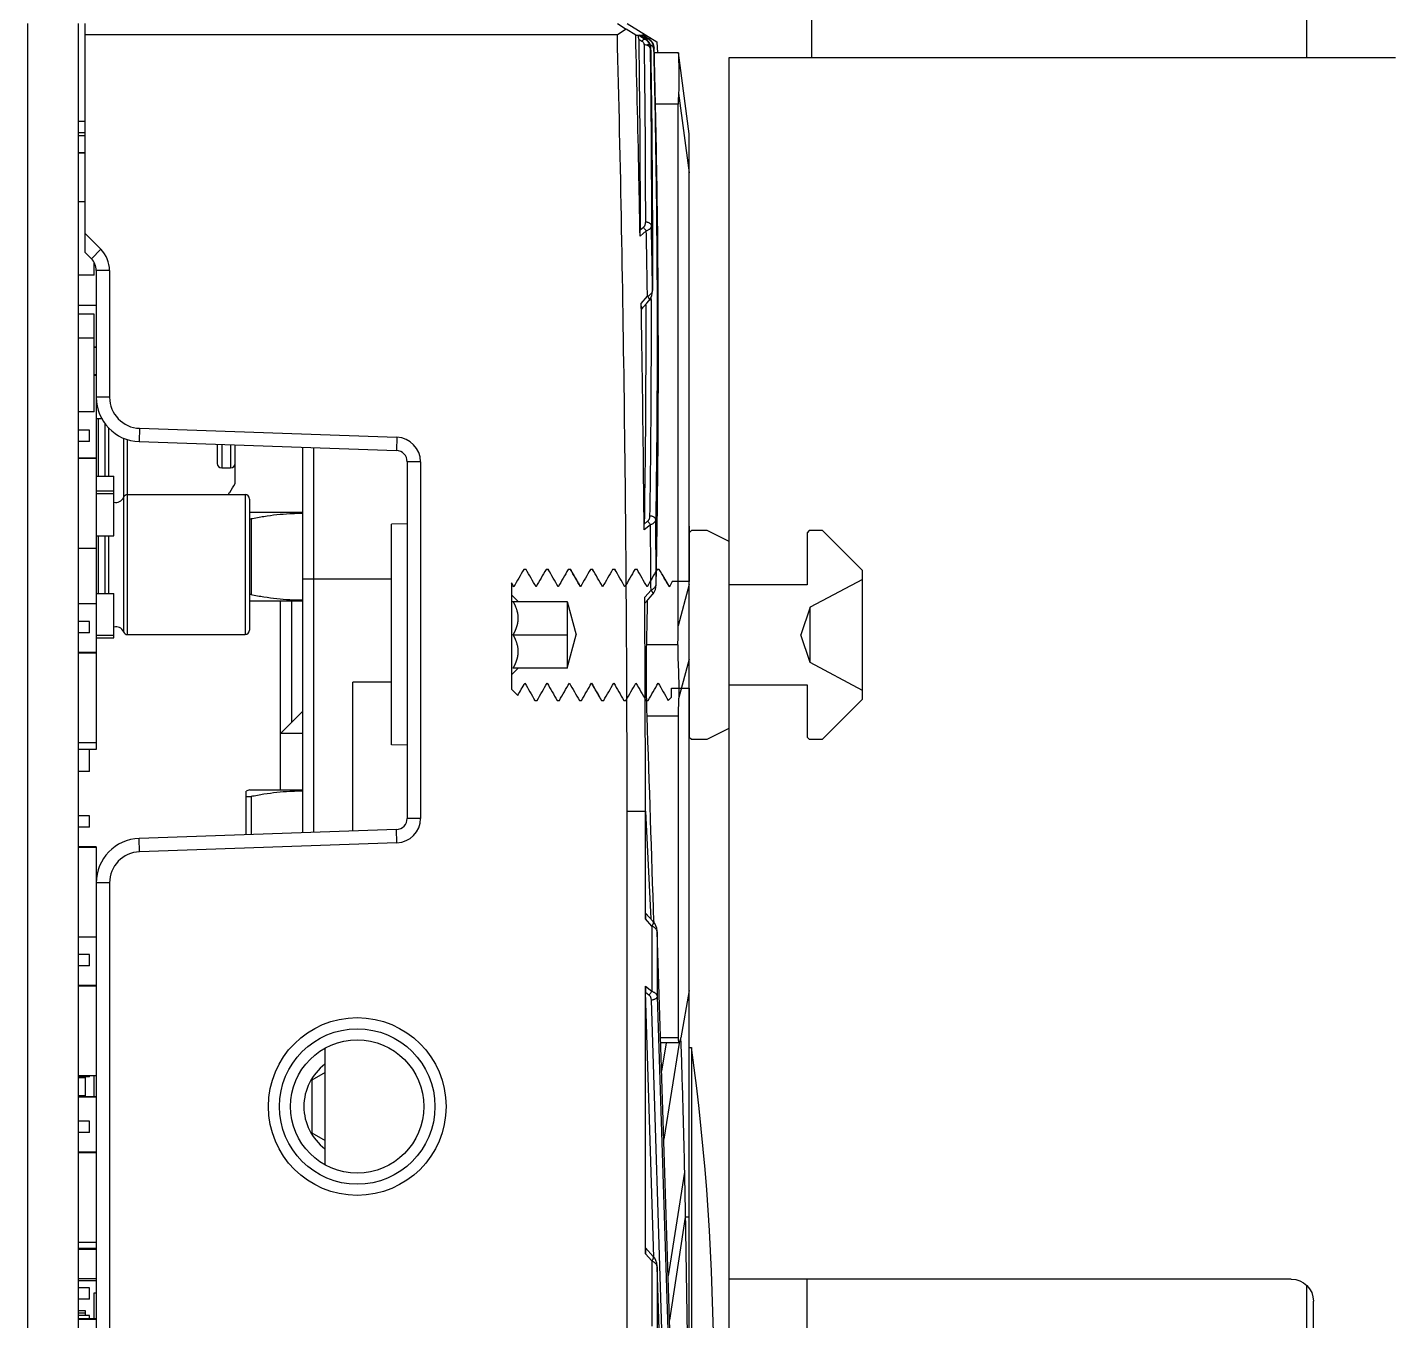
# Model space of a CAD drawing. Header units: millimetres. Extents: x 1409 to 26878, y 589 to 5187.
# Drawn here: x 18727.3 to 18788.9, y 2866.7 to 2924.9 of the extents above; entities that cross this region are included whole.
import ezdxf

# ---------------------------------------------------------------- set-up
doc = ezdxf.new("R2010")
doc.units = ezdxf.units.MM
doc.layers.add('02___PRT_ALL_AXES', color=7, linetype='Continuous')
doc.layers.add('1轮廓线', color=7, linetype='Continuous', lineweight=25)

# ---------------------------------------------------------------- blocks, each defined once
blk = doc.blocks.new('rdgx')
at = {"color": 114, "linetype": 'Continuous', "lineweight": -3, "true_color": 0x139b48}
for p, q in [((18124.099, 8857.748), (18124.099, 8867.748)), ((18150.099, 8857.748), (18120.099, 8857.748)), ((18150.099, 8185.248), (18150.099, 8857.748)), ((18124.799, 8802.748), (18150.099, 8802.748)), ((18146.599, 8762.748), (18146.599, 8802.748)), ((18124.099, 8763.034), (18124.099, 8802.462)), ((18123.799, 8763.748), (18123.799, 8801.748))]:
    blk.add_line(p, q, dxfattribs=at)
blk.add_arc((18124.799, 8801.748), 1, 90, 180, dxfattribs=at)
at = {"layer": '02___PRT_ALL_AXES', "color": 114, "linetype": 'Continuous', "lineweight": -3, "true_color": 0x139b48}
blk.add_line((18146.399, 8868.747), (18146.399, 8857.748), dxfattribs=at)
blk = doc.blocks.new('*U77')
blk.add_blockref('rdgx', (-18135.099, -8526.998))
blk = doc.blocks.new('*U78')
at = {"color": 0, "linetype": 'ByBlock', "lineweight": -2, "transparency": 16777216}
blk.add_blockref('*U77', (0, 0), dxfattribs=at)
blk = doc.blocks.new('tghb')
at = {"layer": '1轮廓线', "linetype": 'Continuous', "lineweight": 25}
for p, q in [((15734.972, 4007.733), (15734.972, 4005.233)), ((15727.172, 4005.733), (15728.972, 4007.533)), ((15728.972, 4007.533), (15729.572, 4007.533)), ((15729.572, 4007.533), (15729.672, 4007.433)), ((15729.672, 4007.433), (15729.672, 4005.083)), ((15733.172, 4007.033), (15734.172, 4007.533)), ((15734.172, 4007.533), (15734.872, 4007.533)), ((15734.872, 4007.533), (15734.972, 4007.433)), ((15733.172, 4005.083), (15733.172, 4007.033)), ((15727.172, 4005.333), (15727.172, 4005.733)), ((15727.172, 4003.723), (15727.172, 4005.333)), ((15734.972, 4005.233), (15735.74, 4005.233)), ((15735.74, 4005.233), (15735.74, 4005.233)), ((15736.322, 4005.783), (15736.322, 4005.783)), ((15736.322, 4005.783), (15736.422, 4005.783)), ((15736.422, 4005.783), (15736.422, 4005.783)), ((15737.322, 4005.783), (15737.323, 4005.784)), ((15737.322, 4005.783), (15737.422, 4005.783)), ((15737.422, 4005.782), (15737.422, 4005.783)), ((15738.322, 4005.783), (15738.322, 4005.782)), ((15738.322, 4005.783), (15738.422, 4005.783)), ((15738.422, 4005.783), (15738.422, 4005.783)), ((15739.322, 4005.783), (15739.322, 4005.783)), ((15739.322, 4005.783), (15739.422, 4005.783)), ((15739.422, 4005.783), (15739.422, 4005.783)), ((15740.322, 4005.783), (15740.322, 4005.783)), ((15740.322, 4005.783), (15740.422, 4005.783)), ((15740.422, 4005.783), (15740.422, 4005.783)), ((15741.322, 4005.783), (15741.322, 4005.783)), ((15741.322, 4005.783), (15741.422, 4005.783)), ((15741.422, 4005.783), (15741.422, 4005.783)), ((15742.322, 4005.783), (15742.322, 4005.783)), ((15742.322, 4005.783), (15742.422, 4005.783)), ((15742.422, 4005.783), (15742.422, 4005.783)), ((15729.672, 4005.083), (15733.172, 4005.083)), ((15735.872, 4005.003), (15735.872, 4005.003)), ((15736.872, 4005.003), (15736.872, 4005.003)), ((15737.872, 4005.003), (15737.872, 4005.003)), ((15738.872, 4005.003), (15738.872, 4005.003)), ((15739.872, 4005.003), (15739.872, 4005.003)), ((15740.872, 4005.003), (15740.872, 4005.003)), ((15741.872, 4005.003), (15741.872, 4005.003)), ((15742.972, 4004.633), (15742.672, 4004.333)), ((15742.872, 4005.003), (15742.872, 4005.003)), ((15742.972, 4005.177), (15742.972, 4005.177)), ((15742.972, 4005.177), (15742.972, 4004.633)), ((15742.972, 4004.633), (15742.972, 4001.033)), ((15729.531, 4001.587), (15729.531, 4004.079)), ((15742.672, 4004.333), (15740.472, 4004.333)), ((15740.472, 4004.333), (15740.472, 4001.333)), ((15727.172, 4002.233), (15727.172, 4003.433)), ((15742.904, 4002.833), (15740.472, 4002.833)), ((15727.172, 4000.333), (15727.172, 4001.943)), ((15740.472, 4001.333), (15742.672, 4001.333)), ((15742.672, 4001.333), (15742.972, 4001.033)), ((15742.972, 4001.033), (15742.972, 4000.383)), ((15727.172, 3999.933), (15727.172, 4000.333)), ((15729.672, 4000.583), (15729.672, 3998.233)), ((15733.172, 4000.583), (15729.672, 4000.583)), ((15733.172, 3998.633), (15733.172, 4000.583)), ((15735.772, 4000.433), (15734.972, 4000.433)), ((15734.972, 4000.433), (15734.972, 3998.233)), ((15735.772, 4000.033), (15735.772, 4000.433)), ((15736.372, 4000.662), (15736.372, 4000.662)), ((15737.372, 4000.663), (15737.372, 4000.663)), ((15738.372, 4000.662), (15738.372, 4000.662)), ((15739.372, 4000.663), (15739.372, 4000.663)), ((15740.372, 4000.662), (15740.372, 4000.662)), ((15741.372, 4000.662), (15741.372, 4000.662)), ((15742.372, 4000.662), (15742.372, 4000.662)), ((15742.972, 4000.383), (15742.694, 4000.105)), ((15728.972, 3998.133), (15727.172, 3999.933)), ((15735.922, 3999.883), (15735.772, 4000.033)), ((15735.922, 3999.883), (15735.922, 3999.883)), ((15736.823, 3999.883), (15736.822, 3999.883)), ((15736.922, 3999.883), (15736.822, 3999.883)), ((15736.922, 3999.883), (15736.922, 3999.883)), ((15737.822, 3999.883), (15737.822, 3999.883)), ((15737.922, 3999.883), (15737.822, 3999.883)), ((15737.922, 3999.883), (15737.922, 3999.882)), ((15738.823, 3999.882), (15738.822, 3999.883)), ((15738.922, 3999.883), (15738.822, 3999.883)), ((15738.922, 3999.883), (15738.922, 3999.884)), ((15739.822, 3999.884), (15739.822, 3999.883)), ((15739.922, 3999.883), (15739.822, 3999.883)), ((15739.922, 3999.883), (15739.922, 3999.883)), ((15740.822, 3999.883), (15740.822, 3999.883)), ((15740.922, 3999.883), (15740.822, 3999.883)), ((15740.922, 3999.883), (15740.922, 3999.883)), ((15741.822, 3999.883), (15741.822, 3999.883)), ((15741.922, 3999.883), (15741.822, 3999.883)), ((15741.922, 3999.883), (15741.922, 3999.883)), ((15742.694, 4000.105), (15742.694, 4000.105)), ((15734.172, 3998.133), (15733.172, 3998.633)), ((15729.572, 3998.133), (15728.972, 3998.133)), ((15729.672, 3998.233), (15729.572, 3998.133)), ((15734.872, 3998.133), (15734.172, 3998.133)), ((15734.972, 3998.233), (15734.872, 3998.133))]:
    blk.add_line(p, q, dxfattribs=at)
at = {"layer": '1轮廓线'}
for p, q in [((15727.172, 4005.333), (15729.531, 4004.079)), ((15729.531, 4004.079), (15729.944, 4002.833)), ((15740.472, 4004.333), (15740.07, 4002.833)), ((15729.531, 4001.587), (15729.944, 4002.833)), ((15740.472, 4001.333), (15740.07, 4002.833)), ((15727.172, 4000.333), (15729.531, 4001.587))]:
    blk.add_line(p, q, dxfattribs=at)
at = {"layer": '1轮廓线', "linetype": 'Continuous', "lineweight": 25}
for points, degree in [([(15735.74, 4005.233), (15735.784, 4005.156), (15735.828, 4005.08), (15735.872, 4005.003)], 3), ([(15736.199, 4005.569), (15736.034, 4005.288), (15735.87, 4005.008)], 2), ([(15735.872, 4005.003), (15736.022, 4005.263), (15736.172, 4005.523), (15736.322, 4005.783)], 3), ([(15736.422, 4005.783), (15736.572, 4005.523), (15736.722, 4005.263), (15736.872, 4005.003)], 3), ([(15736.872, 4005.003), (15737.022, 4005.263), (15737.173, 4005.523), (15737.323, 4005.784)], 3), ([(15737.296, 4005.742), (15737.305, 4005.769), (15737.313, 4005.783), (15737.322, 4005.783)], 3), ([(15737.422, 4005.782), (15737.572, 4005.522), (15737.722, 4005.263), (15737.872, 4005.003)], 3), ([(15737.872, 4005.003), (15738.022, 4005.263), (15738.172, 4005.522), (15738.322, 4005.782)], 3), ([(15738.295, 4005.74), (15738.304, 4005.769), (15738.313, 4005.783), (15738.322, 4005.783)], 3), ([(15738.422, 4005.783), (15738.572, 4005.523), (15738.722, 4005.263), (15738.872, 4005.003)], 3), ([(15738.872, 4005.003), (15739.022, 4005.263), (15739.172, 4005.523), (15739.322, 4005.783)], 3), ([(15739.295, 4005.741), (15739.304, 4005.769), (15739.313, 4005.783), (15739.322, 4005.783)], 3), ([(15739.422, 4005.783), (15739.572, 4005.523), (15739.722, 4005.263), (15739.872, 4005.003)], 3), ([(15740.297, 4005.741), (15740.083, 4005.374), (15739.869, 4005.009)], 2), ([(15739.872, 4005.003), (15740.022, 4005.263), (15740.172, 4005.523), (15740.322, 4005.783)], 3), ([(15740.294, 4005.736), (15740.303, 4005.767), (15740.313, 4005.783), (15740.322, 4005.783)], 3), ([(15740.422, 4005.783), (15740.572, 4005.523), (15740.722, 4005.263), (15740.872, 4005.003)], 3), ([(15740.872, 4005.003), (15741.022, 4005.263), (15741.172, 4005.523), (15741.322, 4005.783)], 3), ([(15741.296, 4005.742), (15741.305, 4005.769), (15741.313, 4005.783), (15741.322, 4005.783)], 3), ([(15741.422, 4005.783), (15741.572, 4005.523), (15741.722, 4005.263), (15741.872, 4005.003)], 3), ([(15741.872, 4005.003), (15742.022, 4005.263), (15742.172, 4005.523), (15742.322, 4005.783)], 3), ([(15742.422, 4005.783), (15742.572, 4005.523), (15742.722, 4005.263), (15742.872, 4005.003)], 3), ([(15742.872, 4005.003), (15742.906, 4005.061), (15742.939, 4005.119), (15742.972, 4005.177)], 3), ([(15742.672, 4001.333), (15742.672, 4001.333), (15742.786, 4001.333), (15742.904, 4001.333)], 2), ([(15736.372, 4000.662), (15736.222, 4000.403), (15736.072, 4000.143), (15735.922, 3999.883)], 3), ([(15736.823, 3999.883), (15736.672, 4000.143), (15736.522, 4000.402), (15736.372, 4000.662)], 3), ([(15737.372, 4000.663), (15737.222, 4000.403), (15737.072, 4000.143), (15736.922, 3999.883)], 3), ([(15737.822, 3999.883), (15737.672, 4000.143), (15737.522, 4000.403), (15737.372, 4000.663)], 3), ([(15738.372, 4000.662), (15738.222, 4000.402), (15738.072, 4000.142), (15737.922, 3999.882)], 3), ([(15738.823, 3999.882), (15738.673, 4000.142), (15738.522, 4000.402), (15738.372, 4000.662)], 3), ([(15739.372, 4000.663), (15739.222, 4000.403), (15739.072, 4000.143), (15738.922, 3999.884)], 3), ([(15738.944, 3999.914), (15739.16, 4000.285), (15739.377, 4000.655)], 2), ([(15739.822, 3999.884), (15739.672, 4000.143), (15739.522, 4000.403), (15739.372, 4000.663)], 3), ([(15740.372, 4000.662), (15740.222, 4000.402), (15740.072, 4000.143), (15739.922, 3999.883)], 3), ([(15740.822, 3999.883), (15740.672, 4000.143), (15740.522, 4000.403), (15740.372, 4000.662)], 3), ([(15741.372, 4000.662), (15741.222, 4000.402), (15741.072, 4000.143), (15740.922, 3999.883)], 3), ([(15741.822, 3999.883), (15741.672, 4000.143), (15741.522, 4000.402), (15741.372, 4000.662)], 3), ([(15742.372, 4000.662), (15742.222, 4000.402), (15742.072, 4000.143), (15741.922, 3999.883)], 3), ([(15742.694, 4000.105), (15742.587, 4000.291), (15742.48, 4000.476), (15742.372, 4000.662)], 3), ([(15736.922, 3999.883), (15736.931, 3999.883), (15736.94, 3999.898), (15736.949, 3999.926)], 3), ([(15737.949, 3999.924), (15737.94, 3999.897), (15737.931, 3999.883), (15737.922, 3999.883)], 3)]:
    blk.add_open_spline(points, degree=degree, dxfattribs=at)
for points, degree, knots in [([(15742.972, 4004.333), (15742.786, 4004.333), (15742.672, 4004.333), (15742.672, 4004.333)], 2, [0, 0, 0, 0.500069, 1, 1, 1]), ([(15742.904, 4002.833), (15742.785, 4003.039), (15742.728, 4003.224), (15742.672, 4003.406), (15742.672, 4003.758), (15742.785, 4004.127), (15742.904, 4004.333)], 2, [0, 0, 0, 0.25, 0.25, 0.5, 0.75, 1, 1, 1]), ([(15727.172, 4003.433), (15727.172, 4003.433), (15727.172, 4003.458), (15727.172, 4003.479), (15727.172, 4003.552), (15727.172, 4003.603), (15727.172, 4003.658), (15727.172, 4003.723)], 2, [0, 0, 0, 0.25, 0.25, 0.5, 0.75, 0.75, 1, 1, 1]), ([(15742.904, 4001.333), (15742.785, 4001.539), (15742.728, 4001.724), (15742.672, 4001.906), (15742.672, 4002.258), (15742.785, 4002.627), (15742.904, 4002.833)], 2, [0, 0, 0, 0.25, 0.25, 0.5, 0.75, 1, 1, 1]), ([(15727.172, 4001.943), (15727.172, 4002.007), (15727.172, 4002.063), (15727.172, 4002.111), (15727.172, 4002.185), (15727.172, 4002.208), (15727.172, 4002.233), (15727.172, 4002.233)], 2, [0, 0, 0, 0.250039, 0.250039, 0.500079, 0.750118, 0.750118, 1, 1, 1]), ([(15738.947, 3999.919), (15738.946, 3999.916), (15738.945, 3999.914), (15738.937, 3999.893), (15738.93, 3999.883), (15738.922, 3999.883)], 3, [0, 0, 0, 0, 0.097677, 0.097677, 1, 1, 1, 1]), ([(15741.922, 3999.883), (15741.931, 3999.883), (15741.939, 3999.895), (15741.948, 3999.922), (15741.949, 3999.925), (15741.95, 3999.927)], 3, [0, 0, 0, 0, 0.90212, 0.90212, 1, 1, 1, 1])]:
    blk.add_open_spline(points, degree=degree, knots=knots, dxfattribs=at)
blk = doc.blocks.new('*U75')
at = {"xscale": -1}
blk.add_blockref('tghb', (15735.072, -3692.933), dxfattribs=at)
blk = doc.blocks.new('*U76')
at = {"color": 0, "linetype": 'ByBlock', "lineweight": -2, "transparency": 16777216}
blk.add_blockref('*U75', (0, 0), dxfattribs=at)
blk = doc.blocks.new('5555')
at = {"color": 7, "linetype": 'Continuous'}
for p, q in [((2254.952, 3834.509), (2254.952, 3497.009)), ((2257.252, 3497.009), (2257.252, 3834.509)), ((2257.552, 3824.209), (2257.552, 3834.509)), ((2281.514, 3834.009), (2257.552, 3834.009)), ((2281.514, 3834.509), (2281.905, 3834.259)), ((2281.905, 3834.259), (2281.514, 3834.009)), ((2282.341, 3833.989), (2281.905, 3834.259)), ((2281.952, 3834.509), (2283.293, 3833.697)), ((2282.341, 3833.989), (2282.475, 3833.992)), ((2282.475, 3833.992), (2282.756, 3833.816)), ((2282.514, 3833.994), (2282.625, 3833.997)), ((2282.794, 3833.817), (2282.514, 3833.994)), ((2282.625, 3833.997), (2282.766, 3833.909)), ((2282.652, 3833.999), (2282.777, 3834.01)), ((2282.755, 3833.935), (2282.652, 3833.999)), ((2282.777, 3834.01), (2282.782, 3833.918)), ((2282.474, 3833.816), (2282.623, 3833.722)), ((2282.848, 3833.876), (2282.755, 3833.935)), ((2282.837, 3833.883), (2282.755, 3833.935)), ((2282.794, 3833.817), (2282.756, 3833.816)), ((2282.766, 3833.909), (2282.908, 3833.821)), ((2282.766, 3833.909), (2282.829, 3833.87)), ((2282.794, 3833.817), (2282.795, 3833.816)), ((2282.829, 3833.87), (2282.908, 3833.821)), ((2282.848, 3833.876), (2282.837, 3833.883)), ((2282.935, 3833.822), (2282.848, 3833.876)), ((2282.935, 3833.822), (2282.908, 3833.821)), ((2283.026, 3833.408), (2282.988, 3833.406)), ((2283.027, 3833.408), (2283.027, 3833.404)), ((2283.027, 3833.404), (2283.027, 3833.404)), ((2283.142, 3833.419), (2283.143, 3833.413)), ((2283.17, 3833.415), (2283.143, 3833.413)), ((2283.17, 3833.415), (2283.17, 3833.412)), ((2283.171, 3833.389), (2283.17, 3833.415)), ((2283.17, 3833.389), (2283.17, 3833.415)), ((2283.293, 3833.697), (2283.318, 3833.203)), ((2284.262, 3833.203), (2283.174, 3833.203)), ((2284.752, 3829.553), (2284.262, 3833.203)), ((2284.262, 3833.203), (2284.262, 3833.203)), ((2284.27, 3831.375), (2284.752, 3827.787)), ((2284.252, 3830.89), (2283.219, 3830.89)), ((2284.252, 3807.392), (2284.252, 3830.89)), ((2257.552, 3830.098), (2257.252, 3830.098)), ((2257.552, 3829.59), (2257.252, 3829.59)), ((2257.552, 3829.463), (2257.252, 3829.463)), ((2284.752, 3501.965), (2284.752, 3829.553)), ((2257.552, 3828.701), (2257.252, 3828.701)), ((2257.552, 3828.676), (2257.252, 3828.676)), ((2257.552, 3826.49), (2257.252, 3826.49)), ((2283.101, 3826.106), (2283.1, 3822.502)), ((2283.328, 3824.616), (2283.31, 3826.182)), ((2283.334, 3824.616), (2283.315, 3826.182)), ((2257.552, 3825.058), (2258.257, 3824.353)), ((2282.684, 3825.333), (2282.535, 3825.209)), ((2282.817, 3825.175), (2282.538, 3824.943)), ((2257.552, 3824.209), (2257.832, 3823.929)), ((2258.257, 3824.353), (2257.832, 3823.929)), ((2257.952, 3823.188), (2257.952, 3823.769)), ((2257.952, 3823.188), (2257.252, 3823.188)), ((2258.052, 3823.398), (2258.052, 3801.827)), ((2258.652, 3823.398), (2258.052, 3823.398)), ((2258.652, 3823.398), (2258.652, 3817.69)), ((2283.1, 3822.508), (2283.1, 3822.502)), ((2258.052, 3821.827), (2257.252, 3821.827)), ((2282.59, 3821.912), (2282.869, 3822.235)), ((2283.023, 3822.166), (2283.023, 3822.036)), ((2283.028, 3822.166), (2283.029, 3822.036)), ((2257.952, 3821.436), (2257.252, 3821.436)), ((2257.952, 3817.041), (2257.952, 3821.436)), ((2257.952, 3820.343), (2257.252, 3820.343)), ((2258.052, 3819.951), (2257.952, 3819.951)), ((2258.052, 3819.926), (2257.952, 3819.926)), ((2258.052, 3818.701), (2257.952, 3818.701)), ((2258.052, 3818.676), (2257.952, 3818.676)), ((2258.652, 3817.69), (2258.052, 3817.69)), ((2283.35, 3816.614), (2283.356, 3817.65)), ((2283.354, 3816.614), (2283.358, 3817.65)), ((2257.952, 3817.041), (2257.252, 3817.041)), ((2258.052, 3816.74), (2258.294, 3816.74)), ((2258.152, 3814.14), (2258.152, 3816.74)), ((2257.752, 3816.203), (2257.252, 3816.203)), ((2257.752, 3815.695), (2257.752, 3816.203)), ((2258.44, 3816.509), (2258.44, 3814.14)), ((2258.626, 3814.14), (2258.626, 3816.29)), ((2260.003, 3816.291), (2259.982, 3815.692)), ((2260.003, 3816.291), (2271.59, 3815.887)), ((2257.752, 3815.695), (2257.252, 3815.695)), ((2259.278, 3815.849), (2259.278, 3807.134)), ((2259.464, 3807.007), (2259.464, 3815.78)), ((2259.982, 3815.692), (2271.569, 3815.287)), ((2263.502, 3815.569), (2263.502, 3814.709)), ((2263.702, 3815.562), (2263.702, 3814.509)), ((2264.102, 3815.548), (2264.102, 3814.509)), ((2271.59, 3815.887), (2271.569, 3815.287)), ((2258.052, 3814.951), (2257.252, 3814.951)), ((2258.052, 3814.926), (2257.252, 3814.926)), ((2267.352, 3798.084), (2267.352, 3815.434)), ((2267.852, 3798.101), (2267.852, 3815.417)), ((2272.052, 3814.787), (2272.052, 3798.731)), ((2272.652, 3814.787), (2272.052, 3814.787)), ((2272.652, 3814.787), (2272.652, 3798.731)), ((2258.052, 3814.14), (2258.852, 3814.14)), ((2258.852, 3811.457), (2258.852, 3814.14)), ((2258.852, 3813.457), (2258.052, 3813.457)), ((2258.052, 3813.357), (2258.852, 3813.357)), ((2259.464, 3813.307), (2264.752, 3813.307)), ((2264.752, 3813.307), (2264.752, 3807.007)), ((2264.952, 3813.107), (2264.952, 3807.207)), ((2264.953, 3812.525), (2264.952, 3812.525)), ((2264.952, 3812.509), (2267.352, 3812.509)), ((2264.953, 3812.525), (2264.953, 3807.782)), ((2264.952, 3812.209), (2265.023, 3812.209)), ((2265.023, 3812.209), (2265.023, 3808.809)), ((2283.004, 3811.947), (2282.72, 3811.717)), ((2282.873, 3812.106), (2282.721, 3811.982)), ((2258.052, 3811.457), (2258.852, 3811.457)), ((2258.152, 3808.857), (2258.152, 3811.457)), ((2258.44, 3811.457), (2258.44, 3808.857)), ((2258.626, 3808.857), (2258.626, 3811.457)), ((2258.052, 3810.887), (2257.252, 3810.887)), ((2267.352, 3809.509), (2271.352, 3809.509)), ((2283.265, 3809.277), (2283.266, 3809.374)), ((2283.265, 3809.277), (2283.267, 3809.374)), ((2258.052, 3808.857), (2258.852, 3808.857)), ((2258.852, 3806.857), (2258.852, 3808.857)), ((2265.023, 3808.809), (2264.952, 3808.809)), ((2282.744, 3808.686), (2283.029, 3809.007)), ((2283.265, 3809.277), (2283.265, 3809.269)), ((2283.265, 3809.269), (2283.265, 3809.269)), ((2284.752, 3809.253), (2284.252, 3807.392)), ((2258.052, 3808.387), (2257.252, 3808.387)), ((2267.352, 3808.509), (2264.953, 3808.509)), ((2266.352, 3800.009), (2266.352, 3808.509)), ((2266.852, 3803.059), (2266.852, 3808.509)), ((2267.342, 3808.509), (2267.342, 3803.509)), ((2257.752, 3807.598), (2257.252, 3807.598)), ((2257.752, 3807.09), (2257.752, 3807.598)), ((2264.952, 3807.782), (2264.953, 3807.782)), ((2257.752, 3807.09), (2257.252, 3807.09)), ((2258.852, 3806.957), (2258.052, 3806.957)), ((2259.464, 3807.007), (2264.752, 3807.007)), ((2258.052, 3806.857), (2258.852, 3806.857)), ((2284.238, 3806.551), (2282.835, 3806.551)), ((2258.052, 3806.201), (2257.252, 3806.201)), ((2258.052, 3806.176), (2257.252, 3806.176)), ((2284.752, 3805.898), (2284.273, 3804.114)), ((2269.602, 3798.162), (2269.602, 3804.859)), ((2271.352, 3804.859), (2269.602, 3804.859)), ((2266.352, 3802.559), (2267.302, 3803.509)), ((2267.352, 3803.509), (2267.302, 3803.509)), ((2284.252, 3803.327), (2282.853, 3803.327)), ((2284.252, 3803.327), (2284.252, 3788.85)), ((2258.052, 3802.137), (2257.252, 3802.137)), ((2267.352, 3802.559), (2266.352, 3802.559)), ((2258.052, 3801.827), (2257.252, 3801.827)), ((2257.752, 3800.836), (2257.752, 3801.827)), ((2257.752, 3800.836), (2257.252, 3800.836)), ((2264.952, 3800.009), (2264.802, 3799.953)), ((2264.802, 3797.995), (2264.802, 3799.953)), ((2264.802, 3799.709), (2265.023, 3799.709)), ((2264.952, 3800.009), (2267.352, 3800.009)), ((2265.023, 3799.709), (2265.023, 3798.002)), ((2281.952, 3532.465), (2281.952, 3799.053)), ((2281.952, 3799.053), (2282.777, 3799.053)), ((2282.777, 3794.203), (2282.777, 3799.053)), ((2282.777, 3799.053), (2283.019, 3794.21)), ((2257.752, 3798.848), (2257.252, 3798.848)), ((2257.752, 3798.34), (2257.252, 3798.34)), ((2257.752, 3798.34), (2257.752, 3798.848)), ((2272.652, 3798.731), (2272.052, 3798.731)), ((2271.569, 3798.231), (2259.982, 3797.826)), ((2260.003, 3797.227), (2259.982, 3797.826)), ((2271.59, 3797.631), (2271.569, 3798.231)), ((2258.052, 3797.451), (2257.252, 3797.451)), ((2258.052, 3797.426), (2257.252, 3797.426)), ((2258.052, 3797.451), (2258.052, 3757.137)), ((2271.59, 3797.631), (2260.003, 3797.227)), ((2258.652, 3795.828), (2258.052, 3795.828)), ((2258.652, 3795.828), (2258.652, 3764.19)), ((2283.066, 3793.883), (2282.777, 3794.203)), ((2283.133, 3794.084), (2282.788, 3794.466)), ((2283.158, 3794.085), (2283.159, 3794.05)), ((2258.052, 3793.387), (2257.252, 3793.387)), ((2283.066, 3793.883), (2283.066, 3790.946)), ((2283.307, 3793.616), (2283.307, 3793.625)), ((2284.178, 3766.286), (2283.307, 3793.625)), ((2283.307, 3793.616), (2283.307, 3790.707)), ((2284.177, 3766.277), (2283.307, 3793.616)), ((2257.752, 3792.598), (2257.252, 3792.598)), ((2257.752, 3792.09), (2257.752, 3792.598)), ((2257.752, 3792.09), (2257.252, 3792.09)), ((2258.052, 3791.201), (2257.252, 3791.201)), ((2258.052, 3791.176), (2257.252, 3791.176)), ((2282.777, 3779.127), (2282.777, 3791.174)), ((2282.777, 3791.174), (2283.066, 3790.946)), ((2283.162, 3778.971), (2282.781, 3790.909)), ((2282.781, 3790.909), (2282.937, 3790.786)), ((2284.752, 3790.98), (2284.371, 3788.85)), ((2283.033, 3790.547), (2283.916, 3762.812)), ((2283.307, 3790.707), (2284.19, 3762.972)), ((2284.252, 3788.85), (2283.459, 3788.85)), ((2284.291, 3788.619), (2283.466, 3788.619)), ((2283.709, 3788.619), (2283.507, 3787.345)), ((2284.298, 3788.618), (2283.604, 3784.293)), ((2268.352, 3783.138), (2268.352, 3788.38)), ((2268.352, 3787.289), (2267.752, 3786.943)), ((2258.052, 3787.137), (2257.252, 3787.137)), ((2257.752, 3787.09), (2257.252, 3787.09)), ((2257.252, 3787.062), (2257.552, 3787.062)), ((2257.552, 3787.09), (2257.552, 3786.201)), ((2257.752, 3787.09), (2257.752, 3787.137)), ((2257.952, 3786.201), (2257.952, 3787.137)), ((2267.752, 3786.943), (2267.752, 3784.575)), ((2257.252, 3786.262), (2257.552, 3786.262)), ((2258.052, 3786.201), (2257.252, 3786.201)), ((2258.052, 3786.176), (2257.252, 3786.176)), ((2257.752, 3785.098), (2257.252, 3785.098)), ((2257.752, 3784.59), (2257.752, 3785.098)), ((2257.752, 3784.59), (2257.252, 3784.59)), ((2267.752, 3784.575), (2268.352, 3784.229)), ((2258.052, 3783.701), (2257.252, 3783.701)), ((2258.052, 3783.676), (2257.252, 3783.676)), ((2284.531, 3782.807), (2283.8, 3778.137)), ((2284.571, 3780.782), (2283.864, 3776.139)), ((2284.752, 3780.782), (2284.571, 3780.782)), ((2258.052, 3779.637), (2257.252, 3779.637)), ((2258.052, 3779.373), (2257.252, 3779.373)), ((2257.252, 3779.343), (2258.052, 3779.343)), ((2283.133, 3779.008), (2282.788, 3779.391)), ((2283.066, 3778.807), (2282.777, 3779.127)), ((2283.066, 3778.807), (2283.066, 3775.87)), ((2283.307, 3778.54), (2283.307, 3778.55)), ((2284.178, 3751.211), (2283.307, 3778.55)), ((2258.052, 3778.002), (2257.252, 3778.002)), ((2257.252, 3777.931), (2258.052, 3777.931)), ((2283.307, 3778.54), (2283.307, 3775.632)), ((2284.177, 3751.202), (2283.307, 3778.54)), ((2257.752, 3777.598), (2257.252, 3777.598)), ((2257.752, 3777.09), (2257.752, 3777.598)), ((2257.952, 3776.201), (2257.952, 3777.373)), ((2257.952, 3777.373), (2258.052, 3777.373)), ((2257.752, 3777.09), (2257.252, 3777.09)), ((2257.252, 3776.573), (2257.552, 3776.573)), ((2257.252, 3776.473), (2257.552, 3776.473)), ((2257.752, 3776.348), (2257.252, 3776.348)), ((2258.052, 3776.201), (2257.252, 3776.201)), ((2258.052, 3776.176), (2257.252, 3776.176)), ((2257.552, 3776.573), (2257.552, 3776.348)), ((2257.752, 3776.201), (2257.752, 3776.348))]:
    blk.add_line(p, q, dxfattribs=at)
for points in [[(2283.027, 3833.404), (2283.021, 3833.474), (2282.999, 3833.559), (2282.963, 3833.639), (2282.915, 3833.711), (2282.854, 3833.772), (2282.795, 3833.816)], [(2283.027, 3833.408), (2283.008, 3833.407), (2282.988, 3833.406)], [(2283.101, 3826.106), (2283.076, 3829.793), (2283.027, 3833.404)], [(2283.17, 3833.415), (2283.157, 3833.414), (2283.143, 3833.413)], [(2283.265, 3809.269), (2283.357, 3817.286), (2283.325, 3825.387), (2283.17, 3833.412)], [(2282.938, 3822.036), (2282.979, 3822.089), (2283.027, 3822.173), (2283.063, 3822.264), (2283.088, 3822.363), (2283.1, 3822.471), (2283.1, 3822.502)], [(2282.602, 3821.648), (2282.682, 3821.74), (2282.837, 3821.92), (2282.938, 3822.036)], [(2282.755, 3808.422), (2282.836, 3808.512), (2282.994, 3808.691), (2283.097, 3808.807)], [(2283.097, 3808.807), (2283.138, 3808.859), (2283.187, 3808.942), (2283.224, 3809.032), (2283.251, 3809.131), (2283.264, 3809.238), (2283.265, 3809.269)], [(2283.307, 3793.625), (2283.304, 3793.666), (2283.285, 3793.788), (2283.248, 3793.9), (2283.196, 3794), (2283.133, 3794.084)], [(2283.307, 3778.55), (2283.304, 3778.59), (2283.285, 3778.713), (2283.248, 3778.825), (2283.196, 3778.925), (2283.133, 3779.008)]]:
    blk.add_lwpolyline(points, dxfattribs=at)
for radius in [4, 3.5]:
    blk.add_circle((2269.802, 3785.759), radius, dxfattribs=at)
for centre, radius, start, end in [((2282.53, 3833.396), 0.497, 48.54042, 57.90618), ((2282.531, 3833.397), 0.495, 43.43999, 48.53805), ((2282.53, 3833.396), 0.496, 38.62242, 43.44173), ((2282.53, 3833.396), 0.496, 32.40772, 38.61979), ((2282.672, 3833.399), 0.498, 48.15679, 58.183), ((2282.53, 3833.396), 0.497, 28.92208, 32.41058), ((2282.529, 3833.396), 0.498, 16.75093, 19.49881), ((2282.528, 3833.395), 0.499, 9.97982, 16.74842), ((2282.526, 3833.395), 0.501, 2.54298, 9.97202), ((2282.528, 3833.395), 0.499, 1.42367, 2.53989), ((2282.669, 3833.399), 0.501, 1.86412, 11.24028), ((885.147, 3798.486), 1398.159, 0.984451, 1.103806), ((884.875, 3798.765), 1398.191, 0.961804, 1.082316), ((2257.302, 3823.398), 1.35, 0, 45), ((1760.992, 3819.287), 522.368, 359.82045, 0.58452), ((2257.302, 3823.398), 0.75, 0, 45), ((2260.052, 3817.69), 2, 180, 268), ((2260.052, 3817.69), 1.4, 180, 268), ((1761.151, 3819.287), 522.21, 358.91229, 359.70678), ((2271.552, 3814.787), 1.1, 0, 88), ((2271.552, 3814.787), 0.5, 0, 88), ((2263.702, 3814.709), 0.2, 180, 270), ((2264.102, 3814.709), 0.2, 270, 0), ((2258.952, 3813.307), 0.35, 253.3025, 338.67631), ((2259.464, 3813.107), 0.2, 90, 158.67631), ((2264.752, 3813.107), 0.2, 0, 90), ((886.34, 3798.784), 1396.726, 0.419375, 0.539993), ((886.587, 3798.505), 1396.72, 0.44188, 0.561343), ((2283.065, 3809.289), 0.2, 354.40999, 356.60368), ((886.822, 3799.095), 1395.955, 359.9983, 0.39366), ((2258.952, 3807.007), 0.35, 21.32369, 106.6975), ((2259.464, 3807.207), 0.2, 201.32369, 270), ((2264.752, 3807.207), 0.2, 270, 0), ((2271.552, 3798.731), 0.5, 272, 0), ((2271.552, 3798.731), 1.1, 272, 0), ((2260.052, 3795.828), 2, 92, 180), ((2260.052, 3795.828), 1.4, 92, 180), ((2269.802, 3785.759), 2.4, 127.39557, 232.60443)]:
    blk.add_arc(centre, radius, start, end, dxfattribs=at)
for centre, major_axis, ratio, start_param, end_param in [((2286.752, 3828.203), (-1.594, 4.962), 0.388195, 0.759533, 0.879503), ((1582.491, 3822.238), (700.275, -18.578), 0.863121, 6.287968, 6.291261), ((2278.662, 3802.029), (2.774, 12.668), 0.383134, -1.123405, -1.051566), ((2284.752, 3804.939), (0.274, 3), 0.139425, -4.421172, -4.132423), ((1579.455, 3882.97), (-119.493, 2727.49), 0.256331, -1.614618, -1.611228), ((2282.795, 3794.011), (-0.008, 0.456), 0.03597, -0.04118, 1.135116), ((2282.795, 3791.037), (-0.006, 0.387), 0.043625, 1.207842, 1.907655), ((2284.335, 3789.119), (0.046, 0.5), 0.139425, -4.132423, -2.125294), ((2282.795, 3778.935), (-0.008, 0.456), 0.03597, -0.04118, 1.135116)]:
    blk.add_ellipse(centre, major_axis=major_axis, ratio=ratio, start_param=start_param, end_param=end_param, dxfattribs=at)
for points, knots in [([(2281.952, 3799.053), (2281.952, 3804.878), (2281.879, 3816.532), (2281.66, 3828.183), (2281.514, 3834.009)], [0, 0, 0, 0, 0.499885, 1, 1, 1, 1]), ([(2282.538, 3824.943), (2282.524, 3825.697), (2282.465, 3828.712), (2282.397, 3831.728), (2282.341, 3833.989)], [0, 0, 0, 0, 0.249959, 1, 1, 1, 1]), ([(2282.474, 3833.816), (2282.474, 3833.828), (2282.473, 3833.851), (2282.473, 3833.884), (2282.473, 3833.909), (2282.473, 3833.928), (2282.473, 3833.94), (2282.473, 3833.952), (2282.473, 3833.962), (2282.473, 3833.971), (2282.473, 3833.978), (2282.474, 3833.983), (2282.474, 3833.987), (2282.474, 3833.989), (2282.474, 3833.99), (2282.474, 3833.991), (2282.475, 3833.992), (2282.475, 3833.992), (2282.475, 3833.992)], [0, 0, 0, 0, 0.202825, 0.390161, 0.55896, 0.635418, 0.706042, 0.770347, 0.827818, 0.877936, 0.920162, 0.953944, 0.967497, 0.978742, 0.987625, 0.994105, 0.998169, 1, 1, 1, 1]), ([(2282.624, 3833.925), (2282.624, 3833.93), (2282.624, 3833.94), (2282.624, 3833.954), (2282.624, 3833.966), (2282.624, 3833.976), (2282.624, 3833.982), (2282.624, 3833.986), (2282.624, 3833.989), (2282.624, 3833.992), (2282.624, 3833.994), (2282.624, 3833.996), (2282.624, 3833.997), (2282.625, 3833.997), (2282.625, 3833.997), (2282.625, 3833.997)], [0, 0, 0, 0, 0.215638, 0.409796, 0.580306, 0.724969, 0.786892, 0.84148, 0.888437, 0.927471, 0.958315, 0.980738, 0.994548, 0.998228, 1, 1, 1, 1]), ([(2282.474, 3833.816), (2282.485, 3833.099), (2282.523, 3830.23), (2282.538, 3827.361), (2282.535, 3825.209)], [0, 0, 0, 0, 0.250005, 1, 1, 1, 1]), ([(2282.756, 3833.816), (2282.754, 3833.816), (2282.751, 3833.818), (2282.746, 3833.818), (2282.74, 3833.818), (2282.731, 3833.816), (2282.718, 3833.81), (2282.702, 3833.8), (2282.684, 3833.785), (2282.664, 3833.767), (2282.644, 3833.746), (2282.63, 3833.73), (2282.623, 3833.722)], [0, 0, 0, 0, 0.028422, 0.058942, 0.092912, 0.131291, 0.223329, 0.33748, 0.473713, 0.630896, 0.807232, 1, 1, 1, 1]), ([(2282.623, 3833.722), (2282.637, 3833.713), (2282.664, 3833.691), (2282.693, 3833.65), (2282.71, 3833.605), (2282.714, 3833.574), (2282.715, 3833.558)], [0, 0, 0, 0, 0.265041, 0.518593, 0.76249, 1, 1, 1, 1]), ([(2282.715, 3833.558), (2282.725, 3832.893), (2282.76, 3830.232), (2282.774, 3827.571), (2282.774, 3825.575)], [0, 0, 0, 0, 0.250004, 1, 1, 1, 1]), ([(2282.98, 3833.439), (2282.976, 3833.447), (2282.965, 3833.464), (2282.944, 3833.486), (2282.916, 3833.506), (2282.883, 3833.523), (2282.846, 3833.537), (2282.789, 3833.552), (2282.745, 3833.557), (2282.715, 3833.558)], [0, 0, 0, 0, 0.091473, 0.192381, 0.304094, 0.426714, 0.559408, 0.700618, 1, 1, 1, 1]), ([(2282.756, 3833.816), (2282.791, 3833.794), (2282.855, 3833.741), (2282.929, 3833.641), (2282.976, 3833.528), (2282.987, 3833.446), (2282.988, 3833.406)], [0, 0, 0, 0, 0.252679, 0.503388, 0.752311, 1, 1, 1, 1]), ([(2282.908, 3833.821), (2282.906, 3833.822), (2282.902, 3833.824), (2282.895, 3833.824), (2282.887, 3833.822), (2282.878, 3833.819), (2282.868, 3833.814), (2282.853, 3833.804), (2282.842, 3833.795), (2282.834, 3833.788)], [0, 0, 0, 0, 0.073728, 0.155831, 0.251583, 0.364093, 0.494918, 0.644681, 1, 1, 1, 1]), ([(2282.987, 3833.547), (2282.968, 3833.552), (2282.929, 3833.56), (2282.889, 3833.563), (2282.869, 3833.564)], [0, 0, 0, 0, 0.488594, 1, 1, 1, 1]), ([(2282.908, 3833.821), (2282.942, 3833.8), (2283.006, 3833.748), (2283.08, 3833.651), (2283.128, 3833.539), (2283.141, 3833.459), (2283.142, 3833.419)], [0, 0, 0, 0, 0.252677, 0.503415, 0.752352, 1, 1, 1, 1]), ([(2282.998, 3833.562), (2282.991, 3833.581), (2282.981, 3833.606), (2282.968, 3833.63), (2282.965, 3833.636)], [0, 0, 0, 0, 0.749665, 1, 1, 1, 1]), ([(2282.988, 3833.406), (2282.988, 3833.412), (2282.986, 3833.423), (2282.982, 3833.434), (2282.98, 3833.439)], [0, 0, 0, 0, 0.49198, 1, 1, 1, 1]), ([(2282.988, 3833.406), (2282.998, 3832.741), (2283.033, 3830.079), (2283.048, 3827.417), (2283.047, 3825.42)], [0, 0, 0, 0, 0.250004, 1, 1, 1, 1]), ([(2283.161, 3833.496), (2283.155, 3833.522), (2283.141, 3833.574), (2283.107, 3833.647), (2283.061, 3833.713), (2283.024, 3833.752), (2283.004, 3833.77)], [0, 0, 0, 0, 0.249043, 0.49848, 0.748697, 1, 1, 1, 1]), ([(2283.122, 3833.467), (2283.116, 3833.475), (2283.101, 3833.491), (2283.074, 3833.511), (2283.041, 3833.528), (2283.017, 3833.538), (2283.005, 3833.542)], [0, 0, 0, 0, 0.214975, 0.453262, 0.715459, 1, 1, 1, 1]), ([(2283.1, 3822.508), (2283.11, 3825.233), (2283.095, 3828.867), (2283.042, 3832.499), (2283.027, 3833.408)], [0, 0, 0, 0, 0.749994, 1, 1, 1, 1]), ([(2283.134, 3833.446), (2283.134, 3833.448), (2283.13, 3833.455), (2283.126, 3833.462), (2283.122, 3833.467)], [0, 0, 0, 0, 0.243188, 1, 1, 1, 1]), ([(2283.143, 3833.413), (2283.142, 3833.419), (2283.141, 3833.43), (2283.137, 3833.441), (2283.134, 3833.446)], [0, 0, 0, 0, 0.49235, 1, 1, 1, 1]), ([(2283.143, 3833.413), (2283.231, 3829.877), (2283.335, 3822.802), (2283.295, 3815.726), (2283.239, 3812.189)], [0, 0, 0, 0, 0.500006, 1, 1, 1, 1]), ([(2283.315, 3826.182), (2283.307, 3826.782), (2283.272, 3829.185), (2283.219, 3831.588), (2283.171, 3833.389)], [0, 0, 0, 0, 0.249994, 1, 1, 1, 1]), ([(2284.262, 3833.203), (2284.262, 3833.201), (2284.262, 3833.198), (2284.263, 3833.19), (2284.263, 3833.179), (2284.263, 3833.164), (2284.264, 3833.146), (2284.265, 3833.123), (2284.265, 3833.098), (2284.266, 3833.056), (2284.268, 3832.995), (2284.27, 3832.911), (2284.272, 3832.814), (2284.274, 3832.703), (2284.277, 3832.578), (2284.28, 3832.387), (2284.283, 3832.179), (2284.284, 3831.956), (2284.283, 3831.772), (2284.281, 3831.611), (2284.277, 3831.478), (2284.273, 3831.41), (2284.27, 3831.375)], [0, 0, 0, 0, 0.002103, 0.006221, 0.012351, 0.020489, 0.030629, 0.042765, 0.056886, 0.072982, 0.111054, 0.156863, 0.210276, 0.271131, 0.339248, 0.414424, 0.585045, 0.679987, 0.780984, 0.887744, 0.943201, 1, 1, 1, 1]), ([(2282.774, 3825.575), (2282.774, 3825.553), (2282.771, 3825.509), (2282.759, 3825.455), (2282.743, 3825.414), (2282.723, 3825.374), (2282.702, 3825.347), (2282.684, 3825.333)], [0, 0, 0, 0, 0.247244, 0.494261, 0.618509, 0.743766, 1, 1, 1, 1]), ([(2283.047, 3825.42), (2283.047, 3825.43), (2283.041, 3825.451), (2283.024, 3825.479), (2282.998, 3825.504), (2282.964, 3825.527), (2282.923, 3825.546), (2282.877, 3825.561), (2282.826, 3825.571), (2282.791, 3825.574), (2282.774, 3825.575)], [0, 0, 0, 0, 0.087827, 0.183233, 0.290246, 0.410524, 0.543767, 0.688276, 0.841458, 1, 1, 1, 1]), ([(2283.047, 3825.42), (2283.047, 3825.408), (2283.044, 3825.383), (2283.032, 3825.347), (2283.014, 3825.312), (2282.988, 3825.279), (2282.955, 3825.248), (2282.915, 3825.22), (2282.869, 3825.195), (2282.835, 3825.181), (2282.817, 3825.175)], [0, 0, 0, 0, 0.102265, 0.206714, 0.315918, 0.432178, 0.557501, 0.69338, 0.840802, 1, 1, 1, 1]), ([(2282.538, 3824.943), (2282.537, 3824.989), (2282.536, 3825.078), (2282.535, 3825.166), (2282.535, 3825.209)], [0, 0, 0, 0, 0.521885, 1, 1, 1, 1]), ([(2282.817, 3825.175), (2282.808, 3825.19), (2282.789, 3825.219), (2282.757, 3825.26), (2282.722, 3825.298), (2282.697, 3825.321), (2282.684, 3825.333)], [0, 0, 0, 0, 0.247551, 0.500958, 0.75388, 1, 1, 1, 1]), ([(2282.869, 3822.235), (2282.887, 3822.243), (2282.921, 3822.261), (2282.967, 3822.291), (2283.006, 3822.324), (2283.039, 3822.359), (2283.065, 3822.395), (2283.084, 3822.432), (2283.096, 3822.47), (2283.1, 3822.496), (2283.1, 3822.508)], [0, 0, 0, 0, 0.157267, 0.304167, 0.440715, 0.567416, 0.685194, 0.795351, 0.899579, 1, 1, 1, 1]), ([(2282.602, 3821.648), (2282.602, 3821.647), (2282.602, 3821.647), (2282.602, 3821.647), (2282.602, 3821.648), (2282.601, 3821.648), (2282.601, 3821.649), (2282.6, 3821.651), (2282.6, 3821.654), (2282.6, 3821.657), (2282.599, 3821.661), (2282.599, 3821.666), (2282.598, 3821.671), (2282.598, 3821.68), (2282.597, 3821.693), (2282.596, 3821.709), (2282.595, 3821.728), (2282.594, 3821.749), (2282.593, 3821.778), (2282.592, 3821.817), (2282.591, 3821.864), (2282.591, 3821.896), (2282.59, 3821.912)], [0, 0, 0, 0, 0.00096, 0.00173, 0.00271, 0.004154, 0.008756, 0.015862, 0.02561, 0.03811, 0.053406, 0.071474, 0.092282, 0.115793, 0.170424, 0.2341, 0.305375, 0.382668, 0.464575, 0.637618, 0.817554, 1, 1, 1, 1]), ([(2282.72, 3811.717), (2282.712, 3812.566), (2282.678, 3815.965), (2282.632, 3819.363), (2282.59, 3821.912)], [0, 0, 0, 0, 0.249975, 1, 1, 1, 1]), ([(2282.791, 3821.853), (2282.793, 3821.03), (2282.793, 3817.74), (2282.762, 3814.45), (2282.721, 3811.982)], [0, 0, 0, 0, 0.249999, 1, 1, 1, 1]), ([(2282.869, 3822.235), (2282.878, 3822.225), (2282.893, 3822.205), (2282.914, 3822.174), (2282.93, 3822.145), (2282.942, 3822.118), (2282.949, 3822.093), (2282.951, 3822.07), (2282.948, 3822.054), (2282.943, 3822.043), (2282.94, 3822.038), (2282.938, 3822.036)], [0, 0, 0, 0, 0.17697, 0.341702, 0.49152, 0.624723, 0.740425, 0.839167, 0.923667, 0.962399, 1, 1, 1, 1]), ([(2283.029, 3822.036), (2283.035, 3819.613), (2283.022, 3816.383), (2282.979, 3813.154), (2282.966, 3812.347)], [0, 0, 0, 0, 0.749995, 1, 1, 1, 1]), ([(2267.352, 3812.453), (2267.254, 3812.453), (2267.059, 3812.451), (2266.669, 3812.436), (2266.182, 3812.396), (2265.601, 3812.318), (2265.215, 3812.248), (2265.023, 3812.209)], [0, 0, 0, 0, 0.124788, 0.249598, 0.499354, 0.749458, 1, 1, 1, 1]), ([(2282.72, 3811.717), (2282.719, 3811.763), (2282.719, 3811.851), (2282.72, 3811.94), (2282.721, 3811.982)], [0, 0, 0, 0, 0.521891, 1, 1, 1, 1]), ([(2282.966, 3812.347), (2282.966, 3812.325), (2282.962, 3812.281), (2282.949, 3812.228), (2282.933, 3812.187), (2282.913, 3812.147), (2282.891, 3812.12), (2282.873, 3812.106)], [0, 0, 0, 0, 0.246988, 0.493915, 0.618184, 0.743508, 1, 1, 1, 1]), ([(2283.004, 3811.947), (2282.995, 3811.962), (2282.976, 3811.991), (2282.945, 3812.032), (2282.91, 3812.071), (2282.886, 3812.095), (2282.873, 3812.106)], [0, 0, 0, 0, 0.247791, 0.501295, 0.754143, 1, 1, 1, 1]), ([(2283.239, 3812.189), (2283.239, 3812.199), (2283.234, 3812.22), (2283.216, 3812.248), (2283.19, 3812.274), (2283.156, 3812.297), (2283.115, 3812.316), (2283.069, 3812.331), (2283.019, 3812.342), (2282.984, 3812.345), (2282.966, 3812.347)], [0, 0, 0, 0, 0.087768, 0.183381, 0.290691, 0.411218, 0.544575, 0.689013, 0.841925, 1, 1, 1, 1]), ([(2283.239, 3812.189), (2283.239, 3812.177), (2283.235, 3812.152), (2283.223, 3812.117), (2283.203, 3812.082), (2283.177, 3812.049), (2283.144, 3812.019), (2283.103, 3811.991), (2283.056, 3811.966), (2283.022, 3811.953), (2283.004, 3811.947)], [0, 0, 0, 0, 0.101941, 0.206285, 0.315547, 0.43196, 0.557458, 0.69347, 0.840923, 1, 1, 1, 1]), ([(2265.023, 3808.809), (2265.215, 3808.77), (2265.601, 3808.7), (2266.182, 3808.622), (2266.669, 3808.582), (2267.059, 3808.567), (2267.254, 3808.565), (2267.352, 3808.565)], [0, 0, 0, 0, 0.250542, 0.500646, 0.750402, 0.875212, 1, 1, 1, 1]), ([(2283.029, 3809.007), (2283.049, 3809.016), (2283.088, 3809.036), (2283.139, 3809.071), (2283.183, 3809.109), (2283.207, 3809.137), (2283.217, 3809.151)], [0, 0, 0, 0, 0.281266, 0.54132, 0.780422, 1, 1, 1, 1]), ([(2283.029, 3809.007), (2283.037, 3808.997), (2283.053, 3808.976), (2283.073, 3808.946), (2283.089, 3808.916), (2283.101, 3808.889), (2283.108, 3808.863), (2283.11, 3808.841), (2283.107, 3808.824), (2283.102, 3808.814), (2283.098, 3808.809), (2283.097, 3808.807)], [0, 0, 0, 0, 0.177418, 0.342573, 0.49273, 0.626133, 0.741837, 0.840339, 0.924343, 0.96275, 1, 1, 1, 1]), ([(2283.217, 3809.151), (2283.23, 3809.169), (2283.247, 3809.198), (2283.26, 3809.239), (2283.263, 3809.259), (2283.264, 3809.269)], [0, 0, 0, 0, 0.520726, 0.764145, 1, 1, 1, 1]), ([(2282.755, 3808.422), (2282.755, 3808.422), (2282.755, 3808.421), (2282.754, 3808.422), (2282.754, 3808.423), (2282.753, 3808.425), (2282.753, 3808.427), (2282.752, 3808.43), (2282.752, 3808.434), (2282.751, 3808.439), (2282.751, 3808.444), (2282.75, 3808.453), (2282.749, 3808.465), (2282.748, 3808.482), (2282.747, 3808.501), (2282.747, 3808.521), (2282.746, 3808.543), (2282.746, 3808.566), (2282.745, 3808.597), (2282.744, 3808.637), (2282.744, 3808.67), (2282.744, 3808.686)], [0, 0, 0, 0, 0.002243, 0.004634, 0.00896, 0.015707, 0.025066, 0.037164, 0.052073, 0.069778, 0.090252, 0.113463, 0.167645, 0.231074, 0.302299, 0.379713, 0.46187, 0.547539, 0.635675, 0.816552, 1, 1, 1, 1]), ([(2282.853, 3803.327), (2282.849, 3803.451), (2282.841, 3803.709), (2282.83, 3804.246), (2282.822, 3804.939), (2282.823, 3805.631), (2282.828, 3806.169), (2282.832, 3806.426), (2282.835, 3806.551)], [0, 0, 0, 0, 0.115954, 0.239605, 0.500003, 0.760401, 0.884052, 1, 1, 1, 1]), ([(2284.238, 3806.551), (2284.234, 3806.459), (2284.232, 3806.27), (2284.238, 3805.98), (2284.249, 3805.678), (2284.267, 3805.263), (2284.282, 3804.844), (2284.284, 3804.425), (2284.278, 3804.217), (2284.273, 3804.114)], [0, 0, 0, 0, 0.113263, 0.23265, 0.356831, 0.484411, 0.744042, 0.873202, 1, 1, 1, 1]), ([(2267.352, 3799.953), (2267.254, 3799.953), (2267.059, 3799.951), (2266.669, 3799.936), (2266.182, 3799.896), (2265.601, 3799.818), (2265.215, 3799.748), (2265.023, 3799.709)], [0, 0, 0, 0, 0.124788, 0.249598, 0.499354, 0.749458, 1, 1, 1, 1]), ([(2283.066, 3793.883), (2283.074, 3793.893), (2283.09, 3793.914), (2283.11, 3793.945), (2283.126, 3793.974), (2283.138, 3794.002), (2283.145, 3794.027), (2283.147, 3794.05), (2283.144, 3794.066), (2283.139, 3794.077), (2283.135, 3794.082), (2283.133, 3794.084)], [0, 0, 0, 0, 0.177781, 0.343274, 0.493701, 0.627259, 0.742963, 0.841273, 0.924881, 0.96303, 1, 1, 1, 1]), ([(2283.234, 3793.767), (2283.224, 3793.778), (2283.201, 3793.8), (2283.161, 3793.831), (2283.116, 3793.859), (2283.083, 3793.875), (2283.066, 3793.883)], [0, 0, 0, 0, 0.224787, 0.466098, 0.724542, 1, 1, 1, 1]), ([(2283.295, 3793.668), (2283.289, 3793.686), (2283.272, 3793.721), (2283.248, 3793.752), (2283.234, 3793.767)], [0, 0, 0, 0, 0.477411, 1, 1, 1, 1]), ([(2283.307, 3793.616), (2283.306, 3793.62), (2283.304, 3793.638), (2283.3, 3793.656), (2283.295, 3793.668)], [0, 0, 0, 0, 0.245957, 1, 1, 1, 1]), ([(2283.066, 3790.946), (2283.057, 3790.931), (2283.039, 3790.902), (2283.008, 3790.86), (2282.974, 3790.821), (2282.949, 3790.797), (2282.937, 3790.786)], [0, 0, 0, 0, 0.248018, 0.501621, 0.754402, 1, 1, 1, 1]), ([(2283.066, 3790.946), (2283.084, 3790.94), (2283.119, 3790.927), (2283.166, 3790.903), (2283.207, 3790.876), (2283.241, 3790.846), (2283.268, 3790.813), (2283.288, 3790.779), (2283.301, 3790.744), (2283.306, 3790.719), (2283.307, 3790.707)], [0, 0, 0, 0, 0.158904, 0.306341, 0.442472, 0.568149, 0.684741, 0.794091, 0.898356, 1, 1, 1, 1]), ([(2282.937, 3790.786), (2282.955, 3790.772), (2282.977, 3790.745), (2282.998, 3790.706), (2283.015, 3790.665), (2283.028, 3790.612), (2283.032, 3790.569), (2283.033, 3790.547)], [0, 0, 0, 0, 0.256695, 0.382089, 0.506385, 0.753251, 1, 1, 1, 1]), ([(2283.307, 3790.707), (2283.306, 3790.697), (2283.3, 3790.677), (2283.283, 3790.648), (2283.257, 3790.622), (2283.223, 3790.599), (2283.182, 3790.579), (2283.136, 3790.564), (2283.086, 3790.553), (2283.051, 3790.548), (2283.033, 3790.547)], [0, 0, 0, 0, 0.087721, 0.183554, 0.291171, 0.41195, 0.545418, 0.68978, 0.84241, 1, 1, 1, 1]), ([(2284.363, 3788.811), (2284.397, 3787.818), (2284.46, 3785.817), (2284.509, 3783.816), (2284.531, 3782.807)], [0, 0, 0, 0, 0.496, 1, 1, 1, 1]), ([(2284.531, 3782.807), (2284.534, 3782.642), (2284.549, 3781.966), (2284.562, 3781.291), (2284.571, 3780.782)], [0, 0, 0, 0, 0.245414, 1, 1, 1, 1]), ([(2284.571, 3780.782), (2284.601, 3779.114), (2284.707, 3772.44), (2284.752, 3765.765), (2284.752, 3760.758)], [0, 0, 0, 0, 0.249927, 1, 1, 1, 1]), ([(2283.066, 3778.807), (2283.074, 3778.818), (2283.09, 3778.838), (2283.11, 3778.869), (2283.126, 3778.899), (2283.138, 3778.927), (2283.145, 3778.952), (2283.147, 3778.974), (2283.144, 3778.991), (2283.139, 3779.002), (2283.135, 3779.006), (2283.133, 3779.008)], [0, 0, 0, 0, 0.177781, 0.343274, 0.493701, 0.627259, 0.742963, 0.841273, 0.924881, 0.96303, 1, 1, 1, 1]), ([(2283.234, 3778.691), (2283.224, 3778.703), (2283.201, 3778.725), (2283.161, 3778.755), (2283.116, 3778.783), (2283.083, 3778.8), (2283.066, 3778.807)], [0, 0, 0, 0, 0.224787, 0.466098, 0.724542, 1, 1, 1, 1]), ([(2283.295, 3778.593), (2283.289, 3778.611), (2283.272, 3778.646), (2283.248, 3778.676), (2283.234, 3778.691)], [0, 0, 0, 0, 0.477411, 1, 1, 1, 1]), ([(2283.307, 3778.54), (2283.306, 3778.545), (2283.304, 3778.563), (2283.3, 3778.58), (2283.295, 3778.593)], [0, 0, 0, 0, 0.245957, 1, 1, 1, 1])]:
    blk.add_open_spline(points, degree=3, knots=knots, dxfattribs=at)
at = {"layer": '02___PRT_ALL_AXES', "color": 7, "linetype": 'Continuous'}
for p, q in [((2264.302, 3813.807), (2264.302, 3815.541)), ((2263.702, 3814.509), (2264.102, 3814.509)), ((2272.052, 3811.989), (2271.352, 3811.971)), ((2271.352, 3802.047), (2271.352, 3811.971)), ((2272.052, 3802.029), (2271.352, 3802.047)), ((2284.752, 3788.409), (2284.852, 3788.409)), ((2284.852, 3788.409), (2284.852, 3759.109))]:
    blk.add_line(p, q, dxfattribs=at)
blk.add_circle((2269.802, 3785.759), 3, dxfattribs=at)
blk.add_arc((2178.041, 3773.759), 107.811, 352.19017, 7.80983, dxfattribs=at)
blk.add_open_spline([(2263.994, 3813.303), (2264.016, 3813.338), (2264.122, 3813.505), (2264.224, 3813.673), (2264.302, 3813.807)], degree=3, knots=[0, 0, 0, 0, 0.211424, 1, 1, 1, 1], dxfattribs=at)
blk = doc.blocks.new('*U162')
blk.add_blockref('5555', (-2270.402, -3671.759))
blk = doc.blocks.new('*U163')
at = {"color": 0, "linetype": 'ByBlock', "lineweight": -2, "transparency": 16777216}
blk.add_blockref('*U162', (0, 337.5), dxfattribs=at)

msp = doc.modelspace()

# ---------------------------------------------------------------- block references
for name, p in [('*U163', (18742.7511, 2424.8499)), ('*U76', (18757.0011, 2587.6833))]:
    msp.add_blockref(name, p)
at = {"xscale": -1}
msp.add_blockref('*U78', (18773.9011, 2592.8334), dxfattribs=at)

doc.saveas('drawing.dxf')
